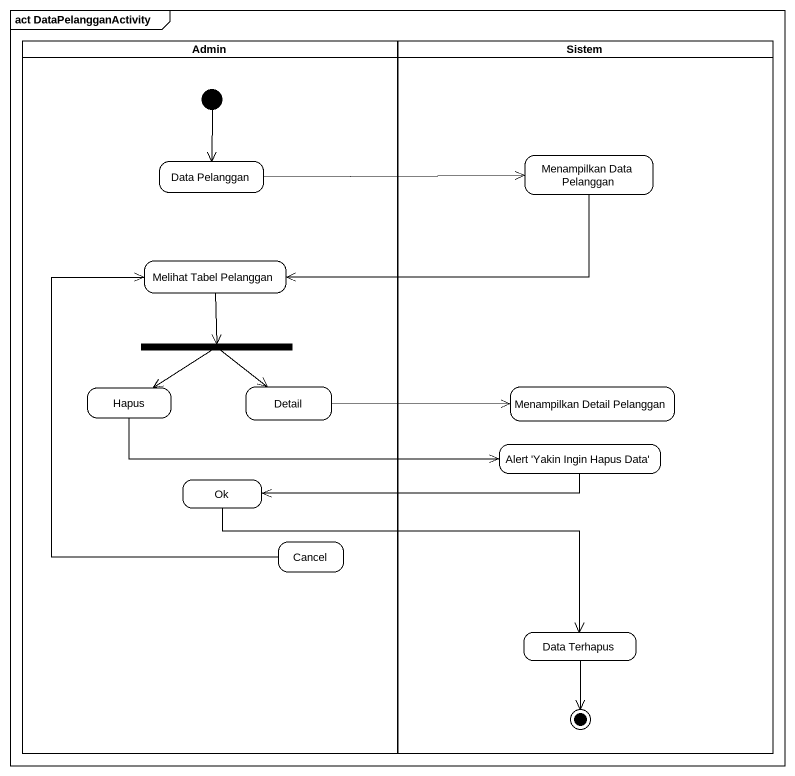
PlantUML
@startuml
mainframe act DataPelangganActivity
hide empty description
state Admin <<partition>> {
  state "Data Pelanggan" as Data_Pelanggan
  state "Melihat Tabel Pelanggan" as Melihat_Tabel_Pelanggan
  state fork1 <<fork>>
  state Hapus
  state Detail
  state Ok
  state Cancel
  [*] --> Data_Pelanggan
}
state Sistem <<partition>> {
  state "Menampilkan Data Pelanggan" as Menampilkan_Data_Pelanggan
  state "Menampilkan Detail Pelanggan" as Menampilkan_Detail_Pelanggan
  state "Alert 'Yakin Ingin Hapus Data'" as Alert_Yakin_Ingin_Hapus_Data
  state "Data Terhapus" as Data_Terhapus
  Data_Terhapus --> [*]
}
Data_Pelanggan -right-> Menampilkan_Data_Pelanggan
Menampilkan_Data_Pelanggan -left-> Melihat_Tabel_Pelanggan
Melihat_Tabel_Pelanggan --> fork1
fork1 --> Hapus
fork1 --> Detail
Hapus -right-> Alert_Yakin_Ingin_Hapus_Data
Detail -right-> Menampilkan_Detail_Pelanggan
Alert_Yakin_Ingin_Hapus_Data -left-> Ok
Ok -right-> Data_Terhapus
Cancel -up-> Melihat_Tabel_Pelanggan
@enduml
